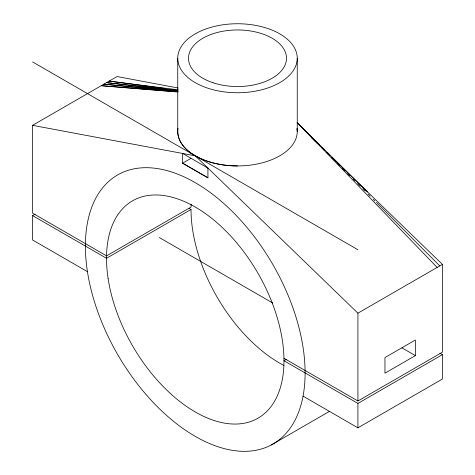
<?xml version="1.0" encoding="UTF-8"?>
<svg xmlns="http://www.w3.org/2000/svg" width="475" height="475" viewBox="0 0 475 475"><rect width="100%" height="100%" fill="white"/><g stroke="black" fill="none" stroke-linecap="round" stroke-linejoin="round"><path stroke-width="0.71" d="M297.255 58.247A59.755 34.497 0 0 1 207.623 88.124A59.755 34.497 0 0 1 207.623 28.369A59.755 34.497 0 0 1 297.255 58.247L297.255 131.433A59.749 34.497 0 0 0 297.095 128.974M191.152 204.084A125.483 72.449 60 0 0 191.045 207.07L106.543 255.859L32.579 213.156L32.579 125.335L117.082 76.546L178.244 88.012M87.442 271.664L32.579 239.988L32.579 215.597L35.138 214.118M207.925 168.085L182.572 153.389L182.572 163.21L190.897 158.401M284.05 365.542A125.483 72.449 60 0 1 191.021 209.493L106.519 258.281L32.579 215.597M283.955 358.287L357.918 400.989L357.918 313.168L442.421 264.379L331.787 157.368M286.324 359.385L283.979 360.739L357.918 403.429L442.421 354.641L442.421 379.032L357.918 427.821L303.056 396.144M415.382 355.615L384.958 373.178L384.958 357.568L415.382 340.005L415.382 355.615L401.933 347.848M271.403 444.903A155.361 89.698 60 0 0 225.738 205.248A155.361 89.698 60 0 0 88.605 278.386A155.361 89.698 60 0 0 271.403 444.903L329.662 411.267M357.918 400.989L442.421 352.201L442.421 264.379M178.131 91.871L101.234 85.696L171.321 91.461M172.793 91.586L176.48 91.889M178.172 91.147L103.877 84.17L163.62 90.001M165.828 90.214L168.779 90.505M170.994 90.719L173.203 90.933M176.154 91.224L177.632 91.366M177.858 90.44L106.519 82.644L166.939 89.567M169.153 89.817L170.626 89.989M173.571 90.321L175.049 90.493M178.232 89.84L109.161 81.118L165.781 88.659M32.579 125.335L195.249 155.824L357.918 313.168M32.579 61.91L357.918 249.743M182.572 163.145L207.925 177.781M182.572 163.21L207.925 177.846L207.925 168.025M189.109 208.394L191.021 209.493M439.874 353.168L442.421 354.641M159.362 237.565L272.727 303.014M311.576 137.821L316.896 142.963M297.107 122.687L367.424 191.841M300.105 125.94L307.954 133.802M309.522 135.375L315.804 141.663M316.849 142.714L319.461 145.332M321.557 147.434L324.692 150.575M326.788 152.671L329.923 155.818M332.019 157.914L334.632 160.538M337.25 163.157L339.863 165.781M342.481 168.399L345.093 171.024M347.712 173.642L349.802 175.738M352.943 178.885L355.033 180.981M357.651 183.605L360.27 186.224M362.882 188.842L364.978 190.944M368.113 194.085L370.209 196.187M373.344 199.328L374.918 200.901M376.485 202.475L439.785 265.905M297.261 122.514L437.142 267.431M357.918 403.429L357.918 427.821M177.745 58.247L177.745 131.433A59.749 34.497 0 0 0 237.5 165.929M297.006 128.286A59.755 34.497 0 0 1 237.542 165.929A59.755 34.497 0 0 1 177.988 128.333M108.122 278.599A125.483 72.449 60 0 0 253.353 420.488A125.483 72.449 60 0 0 224.271 229.443A125.483 72.449 60 0 0 108.122 278.599M213.002 82.745A48.996 28.286 0 0 0 286.496 58.247A48.996 28.286 0 0 0 213.002 33.749A48.996 28.286 0 0 0 213.002 82.745"/></g></svg>
